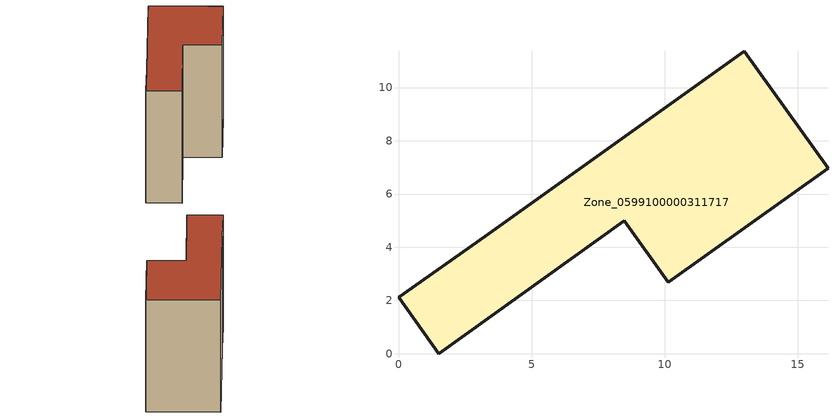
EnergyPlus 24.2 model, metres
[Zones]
Zone_0599100000311717
 floor ground (C_G): 8.49,4.99 1.51,0 0,2.11 3.26,4.4 13,11.36 16.14,6.97 10.14,2.69 z0
 wall outside (C_F): 3.26,4.4 0,2.11 1.51,0 8.49,4.99 10.14,2.69 16.14,6.97 13,11.36 3.26,4.4 z0:8.73
 roof outside (C_R): 1.51,0 8.49,4.99 10.14,2.69 16.14,6.97 13,11.36 3.26,4.4 0,2.11 z8.73
[BUILDING]
Pand.0599100000311717: North Axis=0; Terrain=City; Loads Convergence Tolerance Value=0.04; Temperature Convergence Tolerance Value=0.4; Solar Distribution=FullExterior; Maximum Number of Warmup Days=25; Minimum Number of Warmup Days=1
[Site:Location]
Rotterdam.The.Hague.AP_ZH_NLD Design_Conditions: Latitude=51.96; Longitude=4.45; Time Zone=1; Elevation=-4.5
[SITE:GROUNDTEMPERATURE:BUILDINGSURFACE]
18, 18, 18, 18, 18, 18, 18, 18, 18, 18, 18, 18
[MATERIAL] Thermal Absorptance=0.9; Solar Absorptance=0.7; Visible Absorptance=0.7
Name | Roughness | Thickness | Conductivity | Density | Specific Heat
G.TI.1975-1991 | MediumSmooth | 0.15 | 0.288461 | 540 | 1210
F.TI.1975-1991 | Rough | 0.3 | 0.230769 | 1920 | 840
R.TI.1975-1991 | MediumRough | 0.2 | 0.153846 | 1500 | 1000
[CONSTRUCTION]
C_G: G.TI.1975-1991
C_F: F.TI.1975-1991
C_R: R.TI.1975-1991
[ZONE]
Zone_0599100000311717: Type=1; Multiplier=1; Ceiling Height=Autocalculate; Volume=Autocalculate; Floor Area=autocalculate; Part of Total Floor Area=Yes
[ZONEINFILTRATION:DESIGNFLOWRATE]
Infil_Zone_0599100000311717: Zone or ZoneList or Space or SpaceList=Zone_0599100000311717; Schedule=AlwaysOn; Design Flow Rate Calculation Method=Flow/Area; Flow Rate per Floor Area=0.003; Constant Term Coefficient=1; Temperature Term Coefficient=0; Velocity Term Coefficient=0; Velocity Squared Term Coefficient=0
[HVACTEMPLATE:ZONE:IDEALLOADSAIRSYSTEM]
Zone_0599100000311717: Maximum Heating Supply Air Temperature=50; Minimum Cooling Supply Air Temperature=13; Maximum Heating Supply Air Humidity Ratio=0.0156; Minimum Cooling Supply Air Humidity Ratio=0.0077; Heating Limit=NoLimit; Cooling Limit=NoLimit; Dehumidification Control Type=ConstantSensibleHeatRatio; Cooling Sensible Heat Ratio=0.7; Dehumidification Setpoint=60; Humidification Control Type=None; Humidification Setpoint=30; Outdoor Air Method=None; Outdoor Air Flow Rate per Person=0.00944; Outdoor Air Flow Rate per Zone Floor Area=0; Outdoor Air Flow Rate per Zone=0; Demand Controlled Ventilation Type=None; Outdoor Air Economizer Type=NoEconomizer; Heat Recovery Type=None; Sensible Heat Recovery Effectiveness=0.7; Latent Heat Recovery Effectiveness=0.65
[ZONECONTROL:THERMOSTAT]
ThermostatControl_Zone_0599100000311717: Zone or ZoneList=Zone_0599100000311717; Control Type Schedule=DualSetpointControlType; Control 1=Thermostat_Zone_0599100000311717; Temperature Difference Between Cutout And Setpoint=0
[THERMOSTATSETPOINT:DUALSETPOINT]
Thermostat_Zone_0599100000311717: Heating Setpoint Temperature Schedule=HeatingSetpoint_Zone_0599100000311717; Cooling Setpoint Temperature Schedule=CoolingSetpoint_Zone_0599100000311717
[SCHEDULE:COMPACT]
HeatingSetpoint_Zone_0599100000311717: Through: 12/31, For: AllDays, Until: 24:00, 21
CoolingSetpoint_Zone_0599100000311717: Through: 12/31, For: AllDays, Until: 24:00, 24
DualSetpointControlType: Through: 12/31, For: AllDays, Until: 24:00, 4
AlwaysOn: Through: 12/31, For: AllDays, Until: 24:00, 1
